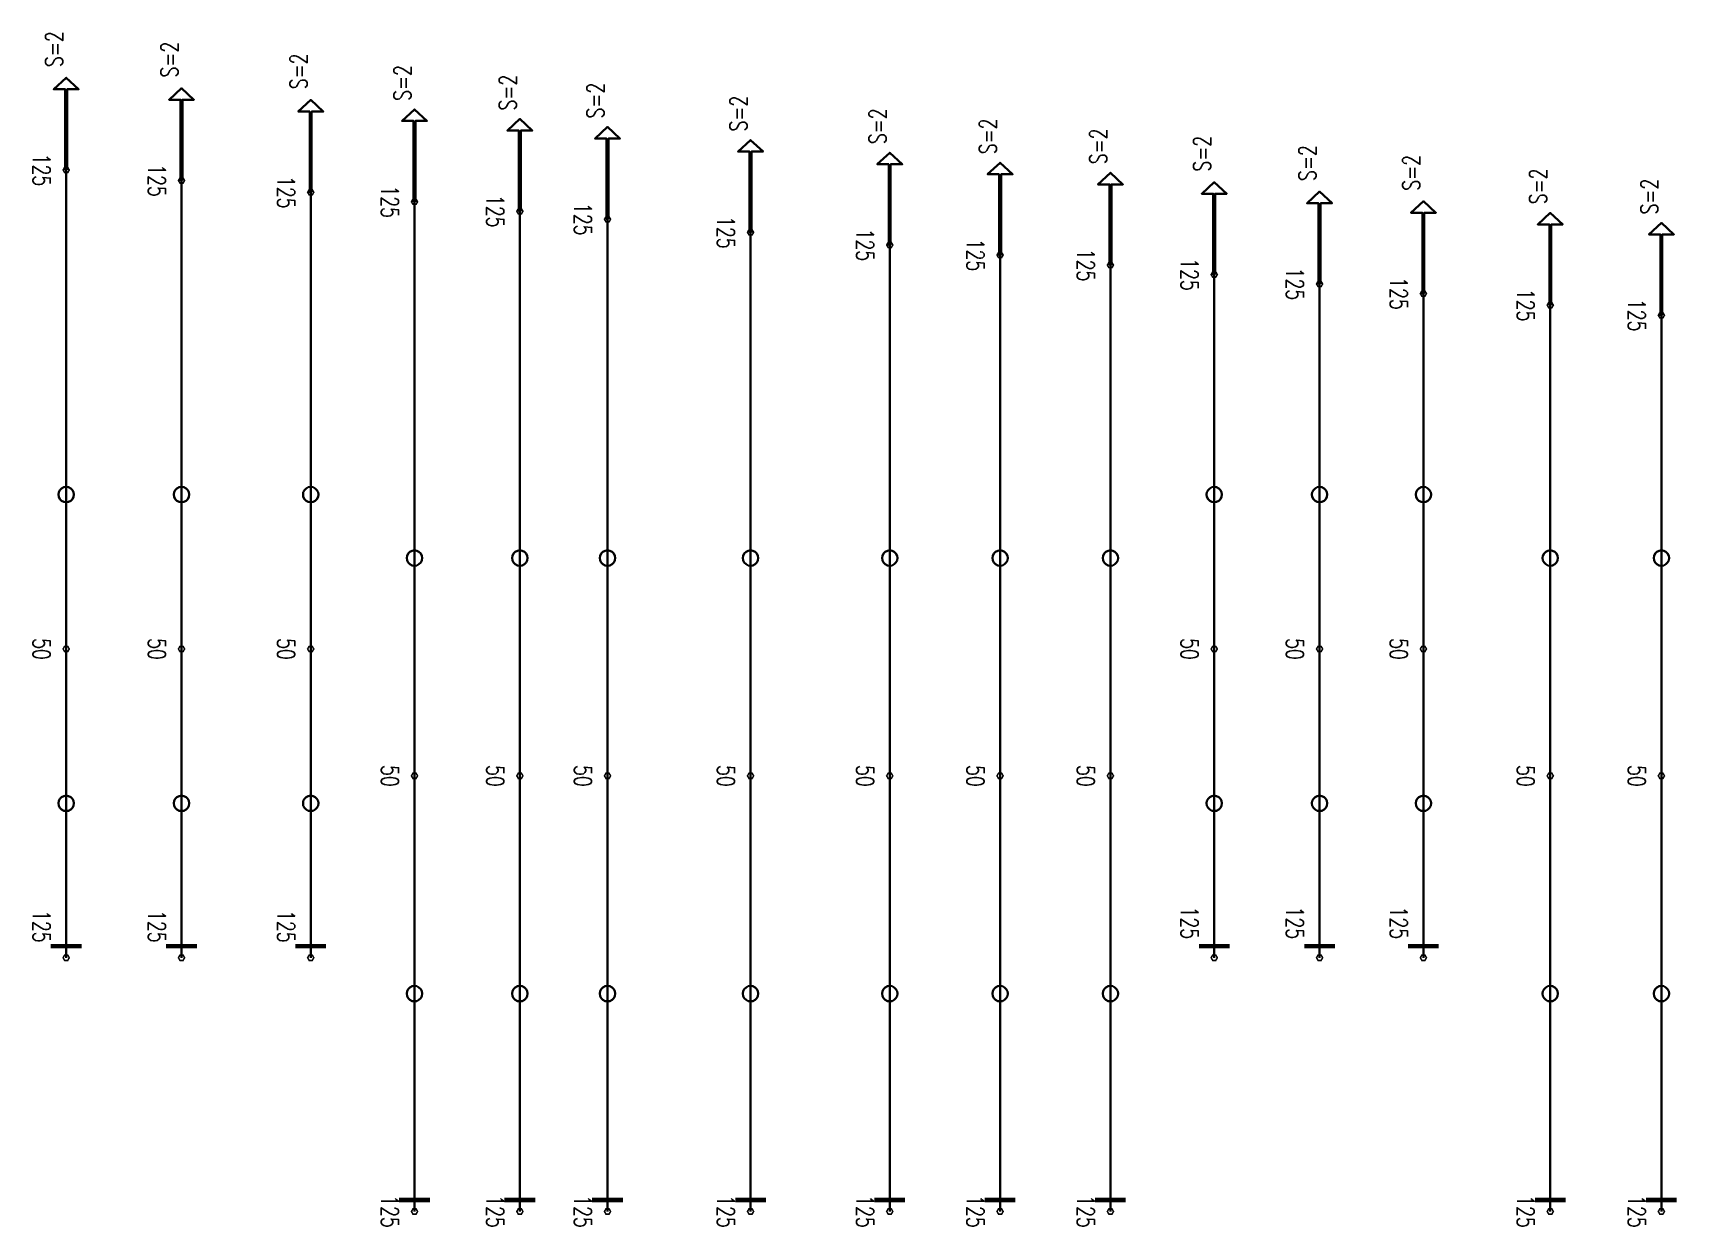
# Model space of a CAD drawing. Header units: millimetres. Extents: x 128150 to 589785, y -24154 to 43820.
# Drawn here: x 530268 to 551675, y 27610 to 43126 of the extents above; entities that cross this region are included whole.
import ezdxf

# ---------------------------------------------------------------- set-up
doc = ezdxf.new("R2010")
doc.units = ezdxf.units.MM
doc.layers.add('Current_plane_Column', color=7, linetype='Continuous', true_color=0x4b00ff)
doc.layers.add('NDC_S-ANNO', color=7, linetype='Continuous', lineweight=20)
doc.layers.add('NDC_S-TENDON', color=6, linetype='Continuous', lineweight=35)
doc.styles.add('NDC_ANNO', font='', dxfattribs={"width": 0.8})
doc.styles.get('NDC_ANNO').set_extended_font_data('Dotum')

# ---------------------------------------------------------------- blocks, each defined once
blk = doc.blocks.new('TDY')
at = {"layer": 'NDC_S-TENDON', "linetype": 'Continuous'}
for points, elevation in [([(21962, 31844), (21962, 32894), (22112, 32894), (21950, 33044), (21788, 32894), (21938, 32894), (21938, 31844)], 2875), ([(23462, 31707), (23462, 32757), (23612, 32757), (23450, 32907), (23288, 32757), (23438, 32757), (23438, 31707)], 2875), ([(25142, 31554), (25142, 32604), (25292, 32604), (25130, 32754), (24968, 32604), (25118, 32604), (25118, 31554)], 2875), ([(26492, 31431), (26492, 32481), (26642, 32481), (26480, 32631), (26318, 32481), (26468, 32481), (26468, 31431)], 2875), ([(27862, 31307), (27862, 32357), (28012, 32357), (27850, 32507), (27688, 32357), (27838, 32357), (27838, 31307)], 2875), ([(29002, 31203), (29002, 32253), (29152, 32253), (28990, 32403), (28828, 32253), (28978, 32253), (28978, 31203)], 2875), ([(30862, 31033), (30862, 32083), (31012, 32083), (30850, 32233), (30688, 32083), (30838, 32083), (30838, 31033)], 2875), ([(32672, 30869), (32672, 31919), (32822, 31919), (32660, 32069), (32498, 31919), (32648, 31919), (32648, 30869)], 2875), ([(34107, 30738), (34107, 31788), (34257, 31788), (34095, 31938), (33933, 31788), (34083, 31788), (34083, 30738)], 2875), ([(35542, 30607), (35542, 31657), (35692, 31657), (35530, 31807), (35368, 31657), (35518, 31657), (35518, 30607)], 2875), ([(36892, 30484), (36892, 31534), (37042, 31534), (36880, 31684), (36718, 31534), (36868, 31534), (36868, 30484)], 2875), ([(38262, 30362), (38262, 31412), (38412, 31412), (38250, 31562), (38088, 31412), (38238, 31412), (38238, 30362)], 2875), ([(39612, 30237), (39612, 31287), (39762, 31287), (39600, 31437), (39438, 31287), (39588, 31287), (39588, 30237)], 2875), ([(41262, 30086), (41262, 31136), (41412, 31136), (41250, 31286), (41088, 31136), (41238, 31136), (41238, 30086)], 2875), ([(42707, 29955), (42707, 31005), (42857, 31005), (42695, 31155), (42533, 31005), (42683, 31005), (42683, 29955)], 2875), ([(21950, 27523), (21981, 27527), (22009, 27542), (22031, 27564), (22045, 27592), (22050, 27623), (22045, 27653), (22031, 27681), (22009, 27703), (21981, 27718), (21950, 27723), (21919, 27718), (21891, 27703), (21869, 27681), (21855, 27653), (21850, 27623), (21855, 27592), (21869, 27564), (21891, 27542), (21919, 27527), (21950, 27523)], 2832), ([(23450, 27523), (23481, 27527), (23509, 27542), (23531, 27564), (23545, 27592), (23550, 27623), (23545, 27653), (23531, 27681), (23509, 27703), (23481, 27718), (23450, 27723), (23419, 27718), (23391, 27703), (23369, 27681), (23355, 27653), (23350, 27623), (23355, 27592), (23369, 27564), (23391, 27542), (23419, 27527), (23450, 27523)], 2832), ([(25130, 27523), (25160, 27527), (25188, 27542), (25210, 27564), (25225, 27592), (25230, 27623), (25225, 27653), (25210, 27681), (25188, 27703), (25160, 27718), (25130, 27723), (25099, 27718), (25071, 27703), (25049, 27681), (25034, 27653), (25030, 27623), (25034, 27592), (25049, 27564), (25071, 27542), (25099, 27527), (25130, 27523)], 2832), ([(36880, 27523), (36910, 27527), (36938, 27542), (36960, 27564), (36975, 27592), (36980, 27623), (36975, 27653), (36960, 27681), (36938, 27703), (36910, 27718), (36880, 27723), (36849, 27718), (36821, 27703), (36799, 27681), (36784, 27653), (36780, 27623), (36784, 27592), (36799, 27564), (36821, 27542), (36849, 27527), (36880, 27523)], 2832), ([(38250, 27523), (38281, 27527), (38309, 27542), (38331, 27564), (38345, 27592), (38350, 27623), (38345, 27653), (38331, 27681), (38309, 27703), (38281, 27718), (38250, 27723), (38219, 27718), (38191, 27703), (38169, 27681), (38155, 27653), (38150, 27623), (38155, 27592), (38169, 27564), (38191, 27542), (38219, 27527), (38250, 27523)], 2832), ([(39600, 27523), (39631, 27527), (39659, 27542), (39681, 27564), (39695, 27592), (39700, 27623), (39695, 27653), (39681, 27681), (39659, 27703), (39631, 27718), (39600, 27723), (39569, 27718), (39541, 27703), (39519, 27681), (39505, 27653), (39500, 27623), (39505, 27592), (39519, 27564), (39541, 27542), (39569, 27527), (39600, 27523)], 2832), ([(26480, 26698), (26510, 26702), (26538, 26717), (26560, 26739), (26575, 26767), (26580, 26798), (26575, 26828), (26560, 26856), (26538, 26878), (26510, 26893), (26480, 26898), (26449, 26893), (26421, 26878), (26399, 26856), (26384, 26828), (26380, 26798), (26384, 26767), (26399, 26739), (26421, 26717), (26449, 26702), (26480, 26698)], 2832), ([(27850, 26698), (27881, 26702), (27909, 26717), (27931, 26739), (27945, 26767), (27950, 26798), (27945, 26828), (27931, 26856), (27909, 26878), (27881, 26893), (27850, 26898), (27819, 26893), (27791, 26878), (27769, 26856), (27755, 26828), (27750, 26798), (27755, 26767), (27769, 26739), (27791, 26717), (27819, 26702), (27850, 26698)], 2832), ([(28990, 26698), (29021, 26702), (29049, 26717), (29071, 26739), (29085, 26767), (29090, 26798), (29085, 26828), (29071, 26856), (29049, 26878), (29021, 26893), (28990, 26898), (28959, 26893), (28931, 26878), (28909, 26856), (28895, 26828), (28890, 26798), (28895, 26767), (28909, 26739), (28931, 26717), (28959, 26702), (28990, 26698)], 2832), ([(30850, 26698), (30881, 26702), (30909, 26717), (30931, 26739), (30945, 26767), (30950, 26798), (30945, 26828), (30931, 26856), (30909, 26878), (30881, 26893), (30850, 26898), (30819, 26893), (30791, 26878), (30769, 26856), (30755, 26828), (30750, 26798), (30755, 26767), (30769, 26739), (30791, 26717), (30819, 26702), (30850, 26698)], 2832), ([(32660, 26698), (32691, 26702), (32719, 26717), (32741, 26739), (32755, 26767), (32760, 26798), (32755, 26828), (32741, 26856), (32719, 26878), (32691, 26893), (32660, 26898), (32629, 26893), (32601, 26878), (32579, 26856), (32565, 26828), (32560, 26798), (32565, 26767), (32579, 26739), (32601, 26717), (32629, 26702), (32660, 26698)], 2832), ([(34095, 26698), (34126, 26702), (34154, 26717), (34176, 26739), (34190, 26767), (34195, 26798), (34190, 26828), (34176, 26856), (34154, 26878), (34126, 26893), (34095, 26898), (34064, 26893), (34036, 26878), (34014, 26856), (34000, 26828), (33995, 26798), (34000, 26767), (34014, 26739), (34036, 26717), (34064, 26702), (34095, 26698)], 2832), ([(35530, 26698), (35560, 26702), (35588, 26717), (35610, 26739), (35625, 26767), (35630, 26798), (35625, 26828), (35610, 26856), (35588, 26878), (35560, 26893), (35530, 26898), (35499, 26893), (35471, 26878), (35449, 26856), (35434, 26828), (35430, 26798), (35434, 26767), (35449, 26739), (35471, 26717), (35499, 26702), (35530, 26698)], 2832), ([(41250, 26698), (41281, 26702), (41309, 26717), (41331, 26739), (41345, 26767), (41350, 26798), (41345, 26828), (41331, 26856), (41309, 26878), (41281, 26893), (41250, 26898), (41219, 26893), (41191, 26878), (41169, 26856), (41155, 26828), (41150, 26798), (41155, 26767), (41169, 26739), (41191, 26717), (41219, 26702), (41250, 26698)], 2832), ([(42695, 26698), (42726, 26702), (42754, 26717), (42776, 26739), (42790, 26767), (42795, 26798), (42790, 26828), (42776, 26856), (42754, 26878), (42726, 26893), (42695, 26898), (42664, 26893), (42636, 26878), (42614, 26856), (42600, 26828), (42595, 26798), (42600, 26767), (42614, 26739), (42636, 26717), (42664, 26702), (42695, 26698)], 2832), ([(21950, 23508), (21981, 23512), (22009, 23527), (22031, 23549), (22045, 23577), (22050, 23608), (22045, 23638), (22031, 23666), (22009, 23688), (21981, 23703), (21950, 23708), (21919, 23703), (21891, 23688), (21869, 23666), (21855, 23638), (21850, 23608), (21855, 23577), (21869, 23549), (21891, 23527), (21919, 23512), (21950, 23508)], 2832), ([(23450, 23508), (23481, 23512), (23509, 23527), (23531, 23549), (23545, 23577), (23550, 23608), (23545, 23638), (23531, 23666), (23509, 23688), (23481, 23703), (23450, 23708), (23419, 23703), (23391, 23688), (23369, 23666), (23355, 23638), (23350, 23608), (23355, 23577), (23369, 23549), (23391, 23527), (23419, 23512), (23450, 23508)], 2832), ([(25130, 23508), (25160, 23512), (25188, 23527), (25210, 23549), (25225, 23577), (25230, 23608), (25225, 23638), (25210, 23666), (25188, 23688), (25160, 23703), (25130, 23708), (25099, 23703), (25071, 23688), (25049, 23666), (25034, 23638), (25030, 23608), (25034, 23577), (25049, 23549), (25071, 23527), (25099, 23512), (25130, 23508)], 2832), ([(36880, 23508), (36910, 23512), (36938, 23527), (36960, 23549), (36975, 23577), (36980, 23608), (36975, 23638), (36960, 23666), (36938, 23688), (36910, 23703), (36880, 23708), (36849, 23703), (36821, 23688), (36799, 23666), (36784, 23638), (36780, 23608), (36784, 23577), (36799, 23549), (36821, 23527), (36849, 23512), (36880, 23508)], 2832), ([(38250, 23508), (38281, 23512), (38309, 23527), (38331, 23549), (38345, 23577), (38350, 23608), (38345, 23638), (38331, 23666), (38309, 23688), (38281, 23703), (38250, 23708), (38219, 23703), (38191, 23688), (38169, 23666), (38155, 23638), (38150, 23608), (38155, 23577), (38169, 23549), (38191, 23527), (38219, 23512), (38250, 23508)], 2832), ([(39600, 23508), (39631, 23512), (39659, 23527), (39681, 23549), (39695, 23577), (39700, 23608), (39695, 23638), (39681, 23666), (39659, 23688), (39631, 23703), (39600, 23708), (39569, 23703), (39541, 23688), (39519, 23666), (39505, 23638), (39500, 23608), (39505, 23577), (39519, 23549), (39541, 23527), (39569, 23512), (39600, 23508)], 2832), ([(26480, 21033), (26510, 21037), (26538, 21052), (26560, 21074), (26575, 21102), (26580, 21133), (26575, 21163), (26560, 21191), (26538, 21213), (26510, 21228), (26480, 21233), (26449, 21228), (26421, 21213), (26399, 21191), (26384, 21163), (26380, 21133), (26384, 21102), (26399, 21074), (26421, 21052), (26449, 21037), (26480, 21033)], 2832), ([(27850, 21033), (27881, 21037), (27909, 21052), (27931, 21074), (27945, 21102), (27950, 21133), (27945, 21163), (27931, 21191), (27909, 21213), (27881, 21228), (27850, 21233), (27819, 21228), (27791, 21213), (27769, 21191), (27755, 21163), (27750, 21133), (27755, 21102), (27769, 21074), (27791, 21052), (27819, 21037), (27850, 21033)], 2832), ([(28990, 21033), (29021, 21037), (29049, 21052), (29071, 21074), (29085, 21102), (29090, 21133), (29085, 21163), (29071, 21191), (29049, 21213), (29021, 21228), (28990, 21233), (28959, 21228), (28931, 21213), (28909, 21191), (28895, 21163), (28890, 21133), (28895, 21102), (28909, 21074), (28931, 21052), (28959, 21037), (28990, 21033)], 2832), ([(30850, 21033), (30881, 21037), (30909, 21052), (30931, 21074), (30945, 21102), (30950, 21133), (30945, 21163), (30931, 21191), (30909, 21213), (30881, 21228), (30850, 21233), (30819, 21228), (30791, 21213), (30769, 21191), (30755, 21163), (30750, 21133), (30755, 21102), (30769, 21074), (30791, 21052), (30819, 21037), (30850, 21033)], 2832), ([(32660, 21033), (32691, 21037), (32719, 21052), (32741, 21074), (32755, 21102), (32760, 21133), (32755, 21163), (32741, 21191), (32719, 21213), (32691, 21228), (32660, 21233), (32629, 21228), (32601, 21213), (32579, 21191), (32565, 21163), (32560, 21133), (32565, 21102), (32579, 21074), (32601, 21052), (32629, 21037), (32660, 21033)], 2832), ([(34095, 21033), (34126, 21037), (34154, 21052), (34176, 21074), (34190, 21102), (34195, 21133), (34190, 21163), (34176, 21191), (34154, 21213), (34126, 21228), (34095, 21233), (34064, 21228), (34036, 21213), (34014, 21191), (34000, 21163), (33995, 21133), (34000, 21102), (34014, 21074), (34036, 21052), (34064, 21037), (34095, 21033)], 2832), ([(35530, 21033), (35560, 21037), (35588, 21052), (35610, 21074), (35625, 21102), (35630, 21133), (35625, 21163), (35610, 21191), (35588, 21213), (35560, 21228), (35530, 21233), (35499, 21228), (35471, 21213), (35449, 21191), (35434, 21163), (35430, 21133), (35434, 21102), (35449, 21074), (35471, 21052), (35499, 21037), (35530, 21033)], 2832), ([(41250, 21033), (41281, 21037), (41309, 21052), (41331, 21074), (41345, 21102), (41350, 21133), (41345, 21163), (41331, 21191), (41309, 21213), (41281, 21228), (41250, 21233), (41219, 21228), (41191, 21213), (41169, 21191), (41155, 21163), (41150, 21133), (41155, 21102), (41169, 21074), (41191, 21052), (41219, 21037), (41250, 21033)], 2832), ([(42695, 21033), (42726, 21037), (42754, 21052), (42776, 21074), (42790, 21102), (42795, 21133), (42790, 21163), (42776, 21191), (42754, 21213), (42726, 21228), (42695, 21233), (42664, 21228), (42636, 21213), (42614, 21191), (42600, 21163), (42595, 21133), (42600, 21102), (42614, 21074), (42636, 21052), (42664, 21037), (42695, 21033)], 2832)]:
    blk.add_lwpolyline(points, close=True, dxfattribs=dict(at, elevation=elevation))
for points, elevation in [([(21990, 31844, 20, 20, 0), (21970, 31879, 20, 20, 0), (21930, 31879, 20, 20, 0), (21910, 31844, 20, 20, 0), (21930, 31809, 20, 20, 0), (21970, 31809, 20, 20, 0)], 2875), ([(21990, 31844, 20, 20, 0), (21970, 31879, 20, 20, 0), (21930, 31879, 20, 20, 0), (21910, 31844, 20, 20, 0), (21930, 31809, 20, 20, 0), (21970, 31809, 20, 20, 0)], 2875), ([(23490, 31707, 20, 20, 0), (23470, 31742, 20, 20, 0), (23430, 31742, 20, 20, 0), (23410, 31707, 20, 20, 0), (23430, 31673, 20, 20, 0), (23470, 31673, 20, 20, 0)], 2875), ([(23490, 31707, 20, 20, 0), (23470, 31742, 20, 20, 0), (23430, 31742, 20, 20, 0), (23410, 31707, 20, 20, 0), (23430, 31673, 20, 20, 0), (23470, 31673, 20, 20, 0)], 2875), ([(25170, 31554, 20, 20, 0), (25150, 31589, 20, 20, 0), (25110, 31589, 20, 20, 0), (25090, 31554, 20, 20, 0), (25110, 31520, 20, 20, 0), (25150, 31520, 20, 20, 0)], 2875), ([(25170, 31554, 20, 20, 0), (25150, 31589, 20, 20, 0), (25110, 31589, 20, 20, 0), (25090, 31554, 20, 20, 0), (25110, 31520, 20, 20, 0), (25150, 31520, 20, 20, 0)], 2875), ([(26520, 31431, 20, 20, 0), (26500, 31466, 20, 20, 0), (26460, 31466, 20, 20, 0), (26440, 31431, 20, 20, 0), (26460, 31397, 20, 20, 0), (26500, 31397, 20, 20, 0)], 2875), ([(26520, 31431, 20, 20, 0), (26500, 31466, 20, 20, 0), (26460, 31466, 20, 20, 0), (26440, 31431, 20, 20, 0), (26460, 31397, 20, 20, 0), (26500, 31397, 20, 20, 0)], 2875), ([(27890, 31307, 20, 20, 0), (27870, 31341, 20, 20, 0), (27830, 31341, 20, 20, 0), (27810, 31307, 20, 20, 0), (27830, 31272, 20, 20, 0), (27870, 31272, 20, 20, 0)], 2875), ([(27890, 31307, 20, 20, 0), (27870, 31341, 20, 20, 0), (27830, 31341, 20, 20, 0), (27810, 31307, 20, 20, 0), (27830, 31272, 20, 20, 0), (27870, 31272, 20, 20, 0)], 2875), ([(29030, 31203, 20, 20, 0), (29010, 31237, 20, 20, 0), (28970, 31237, 20, 20, 0), (28950, 31203, 20, 20, 0), (28970, 31168, 20, 20, 0), (29010, 31168, 20, 20, 0)], 2875), ([(29030, 31203, 20, 20, 0), (29010, 31237, 20, 20, 0), (28970, 31237, 20, 20, 0), (28950, 31203, 20, 20, 0), (28970, 31168, 20, 20, 0), (29010, 31168, 20, 20, 0)], 2875), ([(30890, 31033, 20, 20, 0), (30870, 31068, 20, 20, 0), (30830, 31068, 20, 20, 0), (30810, 31033, 20, 20, 0), (30830, 30999, 20, 20, 0), (30870, 30999, 20, 20, 0)], 2875), ([(30890, 31033, 20, 20, 0), (30870, 31068, 20, 20, 0), (30830, 31068, 20, 20, 0), (30810, 31033, 20, 20, 0), (30830, 30999, 20, 20, 0), (30870, 30999, 20, 20, 0)], 2875), ([(32700, 30869, 20, 20, 0), (32680, 30903, 20, 20, 0), (32640, 30903, 20, 20, 0), (32620, 30869, 20, 20, 0), (32640, 30834, 20, 20, 0), (32680, 30834, 20, 20, 0)], 2875), ([(32700, 30869, 20, 20, 0), (32680, 30903, 20, 20, 0), (32640, 30903, 20, 20, 0), (32620, 30869, 20, 20, 0), (32640, 30834, 20, 20, 0), (32680, 30834, 20, 20, 0)], 2875), ([(34135, 30738, 20, 20, 0), (34115, 30773, 20, 20, 0), (34075, 30773, 20, 20, 0), (34055, 30738, 20, 20, 0), (34075, 30703, 20, 20, 0), (34115, 30703, 20, 20, 0)], 2875), ([(34135, 30738, 20, 20, 0), (34115, 30773, 20, 20, 0), (34075, 30773, 20, 20, 0), (34055, 30738, 20, 20, 0), (34075, 30703, 20, 20, 0), (34115, 30703, 20, 20, 0)], 2875), ([(35570, 30607, 20, 20, 0), (35550, 30642, 20, 20, 0), (35510, 30642, 20, 20, 0), (35490, 30607, 20, 20, 0), (35510, 30573, 20, 20, 0), (35550, 30573, 20, 20, 0)], 2875), ([(35570, 30607, 20, 20, 0), (35550, 30642, 20, 20, 0), (35510, 30642, 20, 20, 0), (35490, 30607, 20, 20, 0), (35510, 30573, 20, 20, 0), (35550, 30573, 20, 20, 0)], 2875), ([(36920, 30484, 20, 20, 0), (36900, 30519, 20, 20, 0), (36860, 30519, 20, 20, 0), (36840, 30484, 20, 20, 0), (36860, 30450, 20, 20, 0), (36900, 30450, 20, 20, 0)], 2875), ([(36920, 30484, 20, 20, 0), (36900, 30519, 20, 20, 0), (36860, 30519, 20, 20, 0), (36840, 30484, 20, 20, 0), (36860, 30450, 20, 20, 0), (36900, 30450, 20, 20, 0)], 2875), ([(38290, 30362, 20, 20, 0), (38270, 30397, 20, 20, 0), (38230, 30397, 20, 20, 0), (38210, 30362, 20, 20, 0), (38230, 30328, 20, 20, 0), (38270, 30328, 20, 20, 0)], 2875), ([(38290, 30362, 20, 20, 0), (38270, 30397, 20, 20, 0), (38230, 30397, 20, 20, 0), (38210, 30362, 20, 20, 0), (38230, 30328, 20, 20, 0), (38270, 30328, 20, 20, 0)], 2875), ([(39640, 30237, 20, 20, 0), (39620, 30271, 20, 20, 0), (39580, 30271, 20, 20, 0), (39560, 30237, 20, 20, 0), (39580, 30202, 20, 20, 0), (39620, 30202, 20, 20, 0)], 2875), ([(39640, 30237, 20, 20, 0), (39620, 30271, 20, 20, 0), (39580, 30271, 20, 20, 0), (39560, 30237, 20, 20, 0), (39580, 30202, 20, 20, 0), (39620, 30202, 20, 20, 0)], 2875), ([(41290, 30086, 20, 20, 0), (41270, 30121, 20, 20, 0), (41230, 30121, 20, 20, 0), (41210, 30086, 20, 20, 0), (41230, 30052, 20, 20, 0), (41270, 30052, 20, 20, 0)], 2875), ([(41290, 30086, 20, 20, 0), (41270, 30121, 20, 20, 0), (41230, 30121, 20, 20, 0), (41210, 30086, 20, 20, 0), (41230, 30052, 20, 20, 0), (41270, 30052, 20, 20, 0)], 2875), ([(42735, 29955, 20, 20, 0), (42715, 29989, 20, 20, 0), (42675, 29989, 20, 20, 0), (42655, 29955, 20, 20, 0), (42675, 29920, 20, 20, 0), (42715, 29920, 20, 20, 0)], 2875), ([(42735, 29955, 20, 20, 0), (42715, 29989, 20, 20, 0), (42675, 29989, 20, 20, 0), (42655, 29955, 20, 20, 0), (42675, 29920, 20, 20, 0), (42715, 29920, 20, 20, 0)], 2875), ([(21990, 25615, 20, 20, 0), (21970, 25650, 20, 20, 0), (21930, 25650, 20, 20, 0), (21910, 25615, 20, 20, 0), (21930, 25580, 20, 20, 0), (21970, 25580, 20, 20, 0)], 2800), ([(21990, 25615, 20, 20, 0), (21970, 25650, 20, 20, 0), (21930, 25650, 20, 20, 0), (21910, 25615, 20, 20, 0), (21930, 25580, 20, 20, 0), (21970, 25580, 20, 20, 0)], 2800), ([(23490, 25615, 20, 20, 0), (23470, 25650, 20, 20, 0), (23430, 25650, 20, 20, 0), (23410, 25615, 20, 20, 0), (23430, 25580, 20, 20, 0), (23470, 25580, 20, 20, 0)], 2800), ([(23490, 25615, 20, 20, 0), (23470, 25650, 20, 20, 0), (23430, 25650, 20, 20, 0), (23410, 25615, 20, 20, 0), (23430, 25580, 20, 20, 0), (23470, 25580, 20, 20, 0)], 2800), ([(25170, 25615, 20, 20, 0), (25150, 25650, 20, 20, 0), (25110, 25650, 20, 20, 0), (25090, 25615, 20, 20, 0), (25110, 25580, 20, 20, 0), (25150, 25580, 20, 20, 0)], 2800), ([(25170, 25615, 20, 20, 0), (25150, 25650, 20, 20, 0), (25110, 25650, 20, 20, 0), (25090, 25615, 20, 20, 0), (25110, 25580, 20, 20, 0), (25150, 25580, 20, 20, 0)], 2800), ([(36920, 25615, 20, 20, 0), (36900, 25650, 20, 20, 0), (36860, 25650, 20, 20, 0), (36840, 25615, 20, 20, 0), (36860, 25580, 20, 20, 0), (36900, 25580, 20, 20, 0)], 2800), ([(36920, 25615, 20, 20, 0), (36900, 25650, 20, 20, 0), (36860, 25650, 20, 20, 0), (36840, 25615, 20, 20, 0), (36860, 25580, 20, 20, 0), (36900, 25580, 20, 20, 0)], 2800), ([(38290, 25615, 20, 20, 0), (38270, 25650, 20, 20, 0), (38230, 25650, 20, 20, 0), (38210, 25615, 20, 20, 0), (38230, 25580, 20, 20, 0), (38270, 25580, 20, 20, 0)], 2800), ([(38290, 25615, 20, 20, 0), (38270, 25650, 20, 20, 0), (38230, 25650, 20, 20, 0), (38210, 25615, 20, 20, 0), (38230, 25580, 20, 20, 0), (38270, 25580, 20, 20, 0)], 2800), ([(39640, 25615, 20, 20, 0), (39620, 25650, 20, 20, 0), (39580, 25650, 20, 20, 0), (39560, 25615, 20, 20, 0), (39580, 25580, 20, 20, 0), (39620, 25580, 20, 20, 0)], 2800), ([(39640, 25615, 20, 20, 0), (39620, 25650, 20, 20, 0), (39580, 25650, 20, 20, 0), (39560, 25615, 20, 20, 0), (39580, 25580, 20, 20, 0), (39620, 25580, 20, 20, 0)], 2800), ([(26520, 23965, 20, 20, 0), (26500, 24000, 20, 20, 0), (26460, 24000, 20, 20, 0), (26440, 23965, 20, 20, 0), (26460, 23930, 20, 20, 0), (26500, 23930, 20, 20, 0)], 2800), ([(26520, 23965, 20, 20, 0), (26500, 24000, 20, 20, 0), (26460, 24000, 20, 20, 0), (26440, 23965, 20, 20, 0), (26460, 23930, 20, 20, 0), (26500, 23930, 20, 20, 0)], 2800), ([(27890, 23965, 20, 20, 0), (27870, 24000, 20, 20, 0), (27830, 24000, 20, 20, 0), (27810, 23965, 20, 20, 0), (27830, 23930, 20, 20, 0), (27870, 23930, 20, 20, 0)], 2800), ([(27890, 23965, 20, 20, 0), (27870, 24000, 20, 20, 0), (27830, 24000, 20, 20, 0), (27810, 23965, 20, 20, 0), (27830, 23930, 20, 20, 0), (27870, 23930, 20, 20, 0)], 2800), ([(29030, 23965, 20, 20, 0), (29010, 24000, 20, 20, 0), (28970, 24000, 20, 20, 0), (28950, 23965, 20, 20, 0), (28970, 23930, 20, 20, 0), (29010, 23930, 20, 20, 0)], 2800), ([(29030, 23965, 20, 20, 0), (29010, 24000, 20, 20, 0), (28970, 24000, 20, 20, 0), (28950, 23965, 20, 20, 0), (28970, 23930, 20, 20, 0), (29010, 23930, 20, 20, 0)], 2800), ([(30890, 23965, 20, 20, 0), (30870, 24000, 20, 20, 0), (30830, 24000, 20, 20, 0), (30810, 23965, 20, 20, 0), (30830, 23930, 20, 20, 0), (30870, 23930, 20, 20, 0)], 2800), ([(30890, 23965, 20, 20, 0), (30870, 24000, 20, 20, 0), (30830, 24000, 20, 20, 0), (30810, 23965, 20, 20, 0), (30830, 23930, 20, 20, 0), (30870, 23930, 20, 20, 0)], 2800), ([(32700, 23965, 20, 20, 0), (32680, 24000, 20, 20, 0), (32640, 24000, 20, 20, 0), (32620, 23965, 20, 20, 0), (32640, 23930, 20, 20, 0), (32680, 23930, 20, 20, 0)], 2800), ([(32700, 23965, 20, 20, 0), (32680, 24000, 20, 20, 0), (32640, 24000, 20, 20, 0), (32620, 23965, 20, 20, 0), (32640, 23930, 20, 20, 0), (32680, 23930, 20, 20, 0)], 2800), ([(34135, 23965, 20, 20, 0), (34115, 24000, 20, 20, 0), (34075, 24000, 20, 20, 0), (34055, 23965, 20, 20, 0), (34075, 23930, 20, 20, 0), (34115, 23930, 20, 20, 0)], 2800), ([(34135, 23965, 20, 20, 0), (34115, 24000, 20, 20, 0), (34075, 24000, 20, 20, 0), (34055, 23965, 20, 20, 0), (34075, 23930, 20, 20, 0), (34115, 23930, 20, 20, 0)], 2800), ([(35570, 23965, 20, 20, 0), (35550, 24000, 20, 20, 0), (35510, 24000, 20, 20, 0), (35490, 23965, 20, 20, 0), (35510, 23930, 20, 20, 0), (35550, 23930, 20, 20, 0)], 2800), ([(35570, 23965, 20, 20, 0), (35550, 24000, 20, 20, 0), (35510, 24000, 20, 20, 0), (35490, 23965, 20, 20, 0), (35510, 23930, 20, 20, 0), (35550, 23930, 20, 20, 0)], 2800), ([(41290, 23965, 20, 20, 0), (41270, 24000, 20, 20, 0), (41230, 24000, 20, 20, 0), (41210, 23965, 20, 20, 0), (41230, 23930, 20, 20, 0), (41270, 23930, 20, 20, 0)], 2800), ([(41290, 23965, 20, 20, 0), (41270, 24000, 20, 20, 0), (41230, 24000, 20, 20, 0), (41210, 23965, 20, 20, 0), (41230, 23930, 20, 20, 0), (41270, 23930, 20, 20, 0)], 2800), ([(42735, 23965, 20, 20, 0), (42715, 24000, 20, 20, 0), (42675, 24000, 20, 20, 0), (42655, 23965, 20, 20, 0), (42675, 23930, 20, 20, 0), (42715, 23930, 20, 20, 0)], 2800), ([(42735, 23965, 20, 20, 0), (42715, 24000, 20, 20, 0), (42675, 24000, 20, 20, 0), (42655, 23965, 20, 20, 0), (42675, 23930, 20, 20, 0), (42715, 23930, 20, 20, 0)], 2800), ([(21990, 21600, 20, 20, 0), (21970, 21635, 20, 20, 0), (21930, 21635, 20, 20, 0), (21910, 21600, 20, 20, 0), (21930, 21565, 20, 20, 0), (21970, 21565, 20, 20, 0)], 2875), ([(21990, 21600, 20, 20, 0), (21970, 21635, 20, 20, 0), (21930, 21635, 20, 20, 0), (21910, 21600, 20, 20, 0), (21930, 21565, 20, 20, 0), (21970, 21565, 20, 20, 0)], 2875), ([(23490, 21600, 20, 20, 0), (23470, 21635, 20, 20, 0), (23430, 21635, 20, 20, 0), (23410, 21600, 20, 20, 0), (23430, 21565, 20, 20, 0), (23470, 21565, 20, 20, 0)], 2875), ([(23490, 21600, 20, 20, 0), (23470, 21635, 20, 20, 0), (23430, 21635, 20, 20, 0), (23410, 21600, 20, 20, 0), (23430, 21565, 20, 20, 0), (23470, 21565, 20, 20, 0)], 2875), ([(25170, 21600, 20, 20, 0), (25150, 21635, 20, 20, 0), (25110, 21635, 20, 20, 0), (25090, 21600, 20, 20, 0), (25110, 21565, 20, 20, 0), (25150, 21565, 20, 20, 0)], 2875), ([(25170, 21600, 20, 20, 0), (25150, 21635, 20, 20, 0), (25110, 21635, 20, 20, 0), (25090, 21600, 20, 20, 0), (25110, 21565, 20, 20, 0), (25150, 21565, 20, 20, 0)], 2875), ([(36920, 21600, 20, 20, 0), (36900, 21635, 20, 20, 0), (36860, 21635, 20, 20, 0), (36840, 21600, 20, 20, 0), (36860, 21565, 20, 20, 0), (36900, 21565, 20, 20, 0)], 2875), ([(36920, 21600, 20, 20, 0), (36900, 21635, 20, 20, 0), (36860, 21635, 20, 20, 0), (36840, 21600, 20, 20, 0), (36860, 21565, 20, 20, 0), (36900, 21565, 20, 20, 0)], 2875), ([(38290, 21600, 20, 20, 0), (38270, 21635, 20, 20, 0), (38230, 21635, 20, 20, 0), (38210, 21600, 20, 20, 0), (38230, 21565, 20, 20, 0), (38270, 21565, 20, 20, 0)], 2875), ([(38290, 21600, 20, 20, 0), (38270, 21635, 20, 20, 0), (38230, 21635, 20, 20, 0), (38210, 21600, 20, 20, 0), (38230, 21565, 20, 20, 0), (38270, 21565, 20, 20, 0)], 2875), ([(39640, 21600, 20, 20, 0), (39620, 21635, 20, 20, 0), (39580, 21635, 20, 20, 0), (39560, 21600, 20, 20, 0), (39580, 21565, 20, 20, 0), (39620, 21565, 20, 20, 0)], 2875), ([(39640, 21600, 20, 20, 0), (39620, 21635, 20, 20, 0), (39580, 21635, 20, 20, 0), (39560, 21600, 20, 20, 0), (39580, 21565, 20, 20, 0), (39620, 21565, 20, 20, 0)], 2875), ([(26520, 18300, 20, 20, 0), (26500, 18335, 20, 20, 0), (26460, 18335, 20, 20, 0), (26440, 18300, 20, 20, 0), (26460, 18265, 20, 20, 0), (26500, 18265, 20, 20, 0)], 2875), ([(26520, 18300, 20, 20, 0), (26500, 18335, 20, 20, 0), (26460, 18335, 20, 20, 0), (26440, 18300, 20, 20, 0), (26460, 18265, 20, 20, 0), (26500, 18265, 20, 20, 0)], 2875), ([(27890, 18300, 20, 20, 0), (27870, 18335, 20, 20, 0), (27830, 18335, 20, 20, 0), (27810, 18300, 20, 20, 0), (27830, 18265, 20, 20, 0), (27870, 18265, 20, 20, 0)], 2875), ([(27890, 18300, 20, 20, 0), (27870, 18335, 20, 20, 0), (27830, 18335, 20, 20, 0), (27810, 18300, 20, 20, 0), (27830, 18265, 20, 20, 0), (27870, 18265, 20, 20, 0)], 2875), ([(29030, 18300, 20, 20, 0), (29010, 18335, 20, 20, 0), (28970, 18335, 20, 20, 0), (28950, 18300, 20, 20, 0), (28970, 18265, 20, 20, 0), (29010, 18265, 20, 20, 0)], 2875), ([(29030, 18300, 20, 20, 0), (29010, 18335, 20, 20, 0), (28970, 18335, 20, 20, 0), (28950, 18300, 20, 20, 0), (28970, 18265, 20, 20, 0), (29010, 18265, 20, 20, 0)], 2875), ([(30890, 18300, 20, 20, 0), (30870, 18335, 20, 20, 0), (30830, 18335, 20, 20, 0), (30810, 18300, 20, 20, 0), (30830, 18265, 20, 20, 0), (30870, 18265, 20, 20, 0)], 2875), ([(30890, 18300, 20, 20, 0), (30870, 18335, 20, 20, 0), (30830, 18335, 20, 20, 0), (30810, 18300, 20, 20, 0), (30830, 18265, 20, 20, 0), (30870, 18265, 20, 20, 0)], 2875), ([(32700, 18300, 20, 20, 0), (32680, 18335, 20, 20, 0), (32640, 18335, 20, 20, 0), (32620, 18300, 20, 20, 0), (32640, 18265, 20, 20, 0), (32680, 18265, 20, 20, 0)], 2875), ([(32700, 18300, 20, 20, 0), (32680, 18335, 20, 20, 0), (32640, 18335, 20, 20, 0), (32620, 18300, 20, 20, 0), (32640, 18265, 20, 20, 0), (32680, 18265, 20, 20, 0)], 2875), ([(34135, 18300, 20, 20, 0), (34115, 18335, 20, 20, 0), (34075, 18335, 20, 20, 0), (34055, 18300, 20, 20, 0), (34075, 18265, 20, 20, 0), (34115, 18265, 20, 20, 0)], 2875), ([(34135, 18300, 20, 20, 0), (34115, 18335, 20, 20, 0), (34075, 18335, 20, 20, 0), (34055, 18300, 20, 20, 0), (34075, 18265, 20, 20, 0), (34115, 18265, 20, 20, 0)], 2875), ([(35570, 18300, 20, 20, 0), (35550, 18335, 20, 20, 0), (35510, 18335, 20, 20, 0), (35490, 18300, 20, 20, 0), (35510, 18265, 20, 20, 0), (35550, 18265, 20, 20, 0)], 2875), ([(35570, 18300, 20, 20, 0), (35550, 18335, 20, 20, 0), (35510, 18335, 20, 20, 0), (35490, 18300, 20, 20, 0), (35510, 18265, 20, 20, 0), (35550, 18265, 20, 20, 0)], 2875), ([(41290, 18300, 20, 20, 0), (41270, 18335, 20, 20, 0), (41230, 18335, 20, 20, 0), (41210, 18300, 20, 20, 0), (41230, 18265, 20, 20, 0), (41270, 18265, 20, 20, 0)], 2875), ([(41290, 18300, 20, 20, 0), (41270, 18335, 20, 20, 0), (41230, 18335, 20, 20, 0), (41210, 18300, 20, 20, 0), (41230, 18265, 20, 20, 0), (41270, 18265, 20, 20, 0)], 2875), ([(42735, 18300, 20, 20, 0), (42715, 18335, 20, 20, 0), (42675, 18335, 20, 20, 0), (42655, 18300, 20, 20, 0), (42675, 18265, 20, 20, 0), (42715, 18265, 20, 20, 0)], 2875), ([(42735, 18300, 20, 20, 0), (42715, 18335, 20, 20, 0), (42675, 18335, 20, 20, 0), (42655, 18300, 20, 20, 0), (42675, 18265, 20, 20, 0), (42715, 18265, 20, 20, 0)], 2875)]:
    blk.add_lwpolyline(points, format="xyseb", close=True, dxfattribs=dict(at, elevation=elevation))
at = {"layer": 'NDC_S-TENDON', "linetype": 'Continuous', "elevation": 2875}
for points in [[(21750, 21750, 60, 60, 0), (22150, 21750, 60, 60, 0)], [(23250, 21750, 60, 60, 0), (23650, 21750, 60, 60, 0)], [(24930, 21750, 60, 60, 0), (25330, 21750, 60, 60, 0)], [(36680, 21750, 60, 60, 0), (37080, 21750, 60, 60, 0)], [(38050, 21750, 60, 60, 0), (38450, 21750, 60, 60, 0)], [(39400, 21750, 60, 60, 0), (39800, 21750, 60, 60, 0)], [(26280, 18450, 60, 60, 0), (26680, 18450, 60, 60, 0)], [(27650, 18450, 60, 60, 0), (28050, 18450, 60, 60, 0)], [(28790, 18450, 60, 60, 0), (29190, 18450, 60, 60, 0)], [(30650, 18450, 60, 60, 0), (31050, 18450, 60, 60, 0)], [(32460, 18450, 60, 60, 0), (32860, 18450, 60, 60, 0)], [(33895, 18450, 60, 60, 0), (34295, 18450, 60, 60, 0)], [(35330, 18450, 60, 60, 0), (35730, 18450, 60, 60, 0)], [(41050, 18450, 60, 60, 0), (41450, 18450, 60, 60, 0)], [(42495, 18450, 60, 60, 0), (42895, 18450, 60, 60, 0)]]:
    blk.add_lwpolyline(points, format="xyseb", dxfattribs=at)
at = {"layer": 'NDC_S-TENDON', "linetype": 'Continuous'}
for points in [[(21950, 21600, 2875), (21950, 22135, 2872), (21950, 22671, 2862), (21950, 23206, 2845), (21950, 24009, 2820), (21950, 24812, 2805), (21950, 25615, 2800), (21950, 26418, 2805), (21950, 27221, 2820), (21950, 28024, 2845), (21950, 31766, 349), (21950, 32301, 359), (21950, 31844, 356)], [(23450, 21600, 2875), (23450, 22135, 2872), (23450, 22671, 2862), (23450, 23206, 2845), (23450, 24009, 2820), (23450, 24812, 2805), (23450, 25615, 2800), (23450, 26418, 2805), (23450, 27221, 2820), (23450, 28024, 2845), (23450, 31629, -29), (23450, 32165, -19), (23450, 31707, -22)], [(25130, 21600, 2875), (25130, 22135, 2872), (25130, 22671, 2862), (25130, 23206, 2845), (25130, 24009, 2820), (25130, 24812, 2805), (25130, 25615, 2800), (25130, 26418, 2805), (25130, 27221, 2820), (25130, 28024, 2845), (25130, 31476, -30), (25130, 32012, -20), (25130, 31554, -23)], [(26480, 18300, 2875), (26480, 19055, 2872), (26480, 19811, 2862), (26480, 20566, 2845), (26480, 21416, 2825), (26480, 22266, 2811), (26480, 23115, 2803), (26480, 23965, 2800), (26480, 24815, 2803), (26480, 25665, 2811), (26480, 26514, 2825), (26480, 27364, 2845), (26480, 30982, -22), (26480, 31669, -13), (26480, 31431, -16)], [(27850, 18300, 2875), (27850, 19055, 2872), (27850, 19811, 2862), (27850, 20566, 2845), (27850, 21416, 2825), (27850, 22266, 2811), (27850, 23115, 2803), (27850, 23965, 2800), (27850, 24815, 2803), (27850, 25665, 2811), (27850, 26514, 2825), (27850, 27364, 2845), (27850, 30789, -24), (27850, 31544, -14), (27850, 31307, -17)], [(28990, 18300, 2875), (28990, 19055, 2872), (28990, 19811, 2862), (28990, 20566, 2845), (28990, 21416, 2825), (28990, 22266, 2811), (28990, 23115, 2803), (28990, 23965, 2800), (28990, 24815, 2803), (28990, 25665, 2811), (28990, 26514, 2825), (28990, 27364, 2845), (28990, 30685, -24), (28990, 31440, -14), (28990, 31203, -17)], [(30850, 18300, 2875), (30850, 19055, 2872), (30850, 19811, 2862), (30850, 20566, 2845), (30850, 21416, 2825), (30850, 22266, 2811), (30850, 23115, 2803), (30850, 23965, 2800), (30850, 24815, 2803), (30850, 25665, 2811), (30850, 26514, 2825), (30850, 27364, 2845), (30850, 28119, 2862), (30850, 30399, -2878), (30850, 31033, -5750)], [(32660, 18300, 2875), (32660, 19055, 2872), (32660, 19811, 2862), (32660, 20566, 2845), (32660, 21416, 2825), (32660, 22266, 2811), (32660, 23115, 2803), (32660, 23965, 2800), (32660, 24815, 2803), (32660, 25665, 2811), (32660, 26514, 2825), (32660, 27364, 2845), (32660, 28119, 2862), (32660, 29875, -3), (32660, 30869, -2)], [(34095, 18300, 2875), (34095, 19055, 2872), (34095, 19811, 2862), (34095, 20566, 2845), (34095, 21416, 2825), (34095, 22266, 2811), (34095, 23115, 2803), (34095, 23965, 2800), (34095, 24815, 2803), (34095, 25665, 2811), (34095, 26514, 2825), (34095, 27364, 2845), (34095, 28119, 2862), (34095, 29875, -3), (34095, 30738, -2)], [(35530, 18300, 2875), (35530, 19055, 2872), (35530, 19811, 2862), (35530, 20566, 2845), (35530, 21416, 2825), (35530, 22266, 2811), (35530, 23115, 2803), (35530, 23965, 2800), (35530, 24815, 2803), (35530, 25665, 2811), (35530, 26514, 2825), (35530, 27364, 2845), (35530, 28119, 2862), (35530, 29875, -3), (35530, 30607, -2)], [(36880, 21600, 2875), (36880, 22135, 2872), (36880, 22671, 2862), (36880, 23206, 2845), (36880, 24009, 2820), (36880, 24812, 2805), (36880, 25615, 2800), (36880, 26418, 2805), (36880, 27221, 2820), (36880, 28024, 2845), (36880, 28559, 2862), (36880, 30095, -3), (36880, 30484, -2)], [(38250, 21600, 2875), (38250, 22135, 2872), (38250, 22671, 2862), (38250, 23206, 2845), (38250, 24009, 2820), (38250, 24812, 2805), (38250, 25615, 2800), (38250, 26418, 2805), (38250, 27221, 2820), (38250, 28024, 2845), (38250, 28559, 2862), (38250, 30095, -3), (38250, 30362, -2877)], [(39600, 21600, 2875), (39600, 22135, 2872), (39600, 22671, 2862), (39600, 23206, 2845), (39600, 24009, 2820), (39600, 24812, 2805), (39600, 25615, 2800), (39600, 26418, 2805), (39600, 27221, 2820), (39600, 28024, 2845), (39600, 28559, 2862), (39600, 29701, -2881), (39600, 30237, -2877)], [(41250, 18300, 2875), (41250, 19055, 2872), (41250, 19811, 2862), (41250, 20566, 2845), (41250, 21416, 2825), (41250, 22266, 2811), (41250, 23115, 2803), (41250, 23965, 2800), (41250, 24815, 2803), (41250, 25665, 2811), (41250, 26514, 2825), (41250, 27364, 2845), (41250, 28119, 2862), (41250, 29875, -3), (41250, 30086, 0)], [(42695, 18300, 2875), (42695, 19055, 2872), (42695, 19811, 2862), (42695, 20566, 2845), (42695, 21416, 2825), (42695, 22266, 2811), (42695, 23115, 2803), (42695, 23965, 2800), (42695, 24815, 2803), (42695, 25665, 2811), (42695, 26514, 2825), (42695, 27364, 2845), (42695, 28119, 2862), (42695, 29875, -3), (42695, 29955, -2878)]]:
    blk.add_polyline3d(points, dxfattribs=at)
at = {"layer": 'NDC_S-ANNO', "linetype": 'Continuous', "char_height": 225, "attachment_point": 5, "line_spacing_factor": 0.75, "style": 'NDC_ANNO'}
for s, insert, rotation in [('\\FSTANDARD.shx;S=2', (21793, 33415, 481), 90), ('\\FSTANDARD.shx;S=2', (23293, 33279, 103), 90), ('\\FSTANDARD.shx;S=2', (24972, 33126, 102), 90), ('\\FSTANDARD.shx;S=2', (26322, 32975, 109), 90), ('\\FSTANDARD.shx;S=2', (27692, 32850, 108), 90), ('\\FSTANDARD.shx;S=2', (28833, 32746, 108), 90), ('\\FSTANDARD.shx;S=2', (30692, 32577, -5625), 90), ('\\FSTANDARD.shx;S=2', (32502, 32412, 123), 90), ('\\FSTANDARD.shx;S=2', (33937, 32281, 123), 90), ('\\FSTANDARD.shx;S=2', (35372, 32151, 123), 90), ('\\FSTANDARD.shx;S=2', (36722, 32055, 123), 90), ('\\FSTANDARD.shx;S=2', (38092, 31933, -2752), 90), ('\\FSTANDARD.shx;125', (21630, 31844, 356), 270), ('\\FSTANDARD.shx;S=2', (39442, 31807, -2752), 90), ('\\FSTANDARD.shx;125', (23130, 31707, -22), 270), ('\\FSTANDARD.shx;125', (24810, 31554, -23), 270), ('\\FSTANDARD.shx;S=2', (41092, 31630, 125), 90), ('\\FSTANDARD.shx;S=2', (42538, 31498, -2753), 90), ('\\FSTANDARD.shx;125', (26160, 31431, -16), 270), ('\\FSTANDARD.shx;125', (27530, 31307, -17), 270), ('\\FSTANDARD.shx;125', (28670, 31203, -17), 270), ('\\FSTANDARD.shx;125', (30530, 31033, -5750), 270), ('\\FSTANDARD.shx;125', (32340, 30869, -2), 270), ('\\FSTANDARD.shx;125', (33775, 30738, -2), 270), ('\\FSTANDARD.shx;125', (35210, 30607, -2), 270), ('\\FSTANDARD.shx;125', (36560, 30484, -2), 270), ('\\FSTANDARD.shx;125', (37930, 30362, -2877), 270), ('\\FSTANDARD.shx;125', (39280, 30237, -2877), 270), ('\\FSTANDARD.shx;125', (40930, 30086), 270), ('\\FSTANDARD.shx;125', (42375, 29955, -2878), 270), ('\\FSTANDARD.shx;50', (21630, 25615, 2800), 270), ('\\FSTANDARD.shx;50', (23130, 25615, 2800), 270), ('\\FSTANDARD.shx;50', (24810, 25615, 2800), 270), ('\\FSTANDARD.shx;50', (36560, 25615, 2800), 270), ('\\FSTANDARD.shx;50', (37930, 25615, 2800), 270), ('\\FSTANDARD.shx;50', (39280, 25615, 2800), 270), ('\\FSTANDARD.shx;50', (26160, 23965, 2800), 270), ('\\FSTANDARD.shx;50', (27530, 23965, 2800), 270), ('\\FSTANDARD.shx;50', (28670, 23965, 2800), 270), ('\\FSTANDARD.shx;50', (30530, 23965, 2800), 270), ('\\FSTANDARD.shx;50', (32340, 23965, 2800), 270), ('\\FSTANDARD.shx;50', (33775, 23965, 2800), 270), ('\\FSTANDARD.shx;50', (35210, 23965, 2800), 270), ('\\FSTANDARD.shx;50', (40930, 23965, 2800), 270), ('\\FSTANDARD.shx;50', (42375, 23965, 2800), 270), ('\\FSTANDARD.shx;125', (21630, 22008, 2875), 270), ('\\FSTANDARD.shx;125', (23130, 22008, 2875), 270), ('\\FSTANDARD.shx;125', (24810, 22008, 2875), 270), ('\\FSTANDARD.shx;125', (36560, 22053, 2875), 270), ('\\FSTANDARD.shx;125', (37930, 22053, 2875), 270), ('\\FSTANDARD.shx;125', (39280, 22053, 2875), 270), ('\\FSTANDARD.shx;125', (26160, 18300, 2875), 270), ('\\FSTANDARD.shx;125', (27530, 18300, 2875), 270), ('\\FSTANDARD.shx;125', (28670, 18300, 2875), 270), ('\\FSTANDARD.shx;125', (30530, 18300, 2875), 270), ('\\FSTANDARD.shx;125', (32340, 18300, 2875), 270), ('\\FSTANDARD.shx;125', (33775, 18300, 2875), 270), ('\\FSTANDARD.shx;125', (35210, 18300, 2875), 270), ('\\FSTANDARD.shx;125', (40930, 18300, 2875), 270), ('\\FSTANDARD.shx;125', (42375, 18300, 2875), 270)]:
    blk.add_mtext(s, dxfattribs=dict(at, insert=insert, rotation=rotation))

msp = doc.modelspace()

# ---------------------------------------------------------------- block references
at = {"layer": 'Current_plane_Column'}
msp.add_blockref('TDY', (508750, 9500), dxfattribs=at)

doc.saveas('drawing.dxf')
